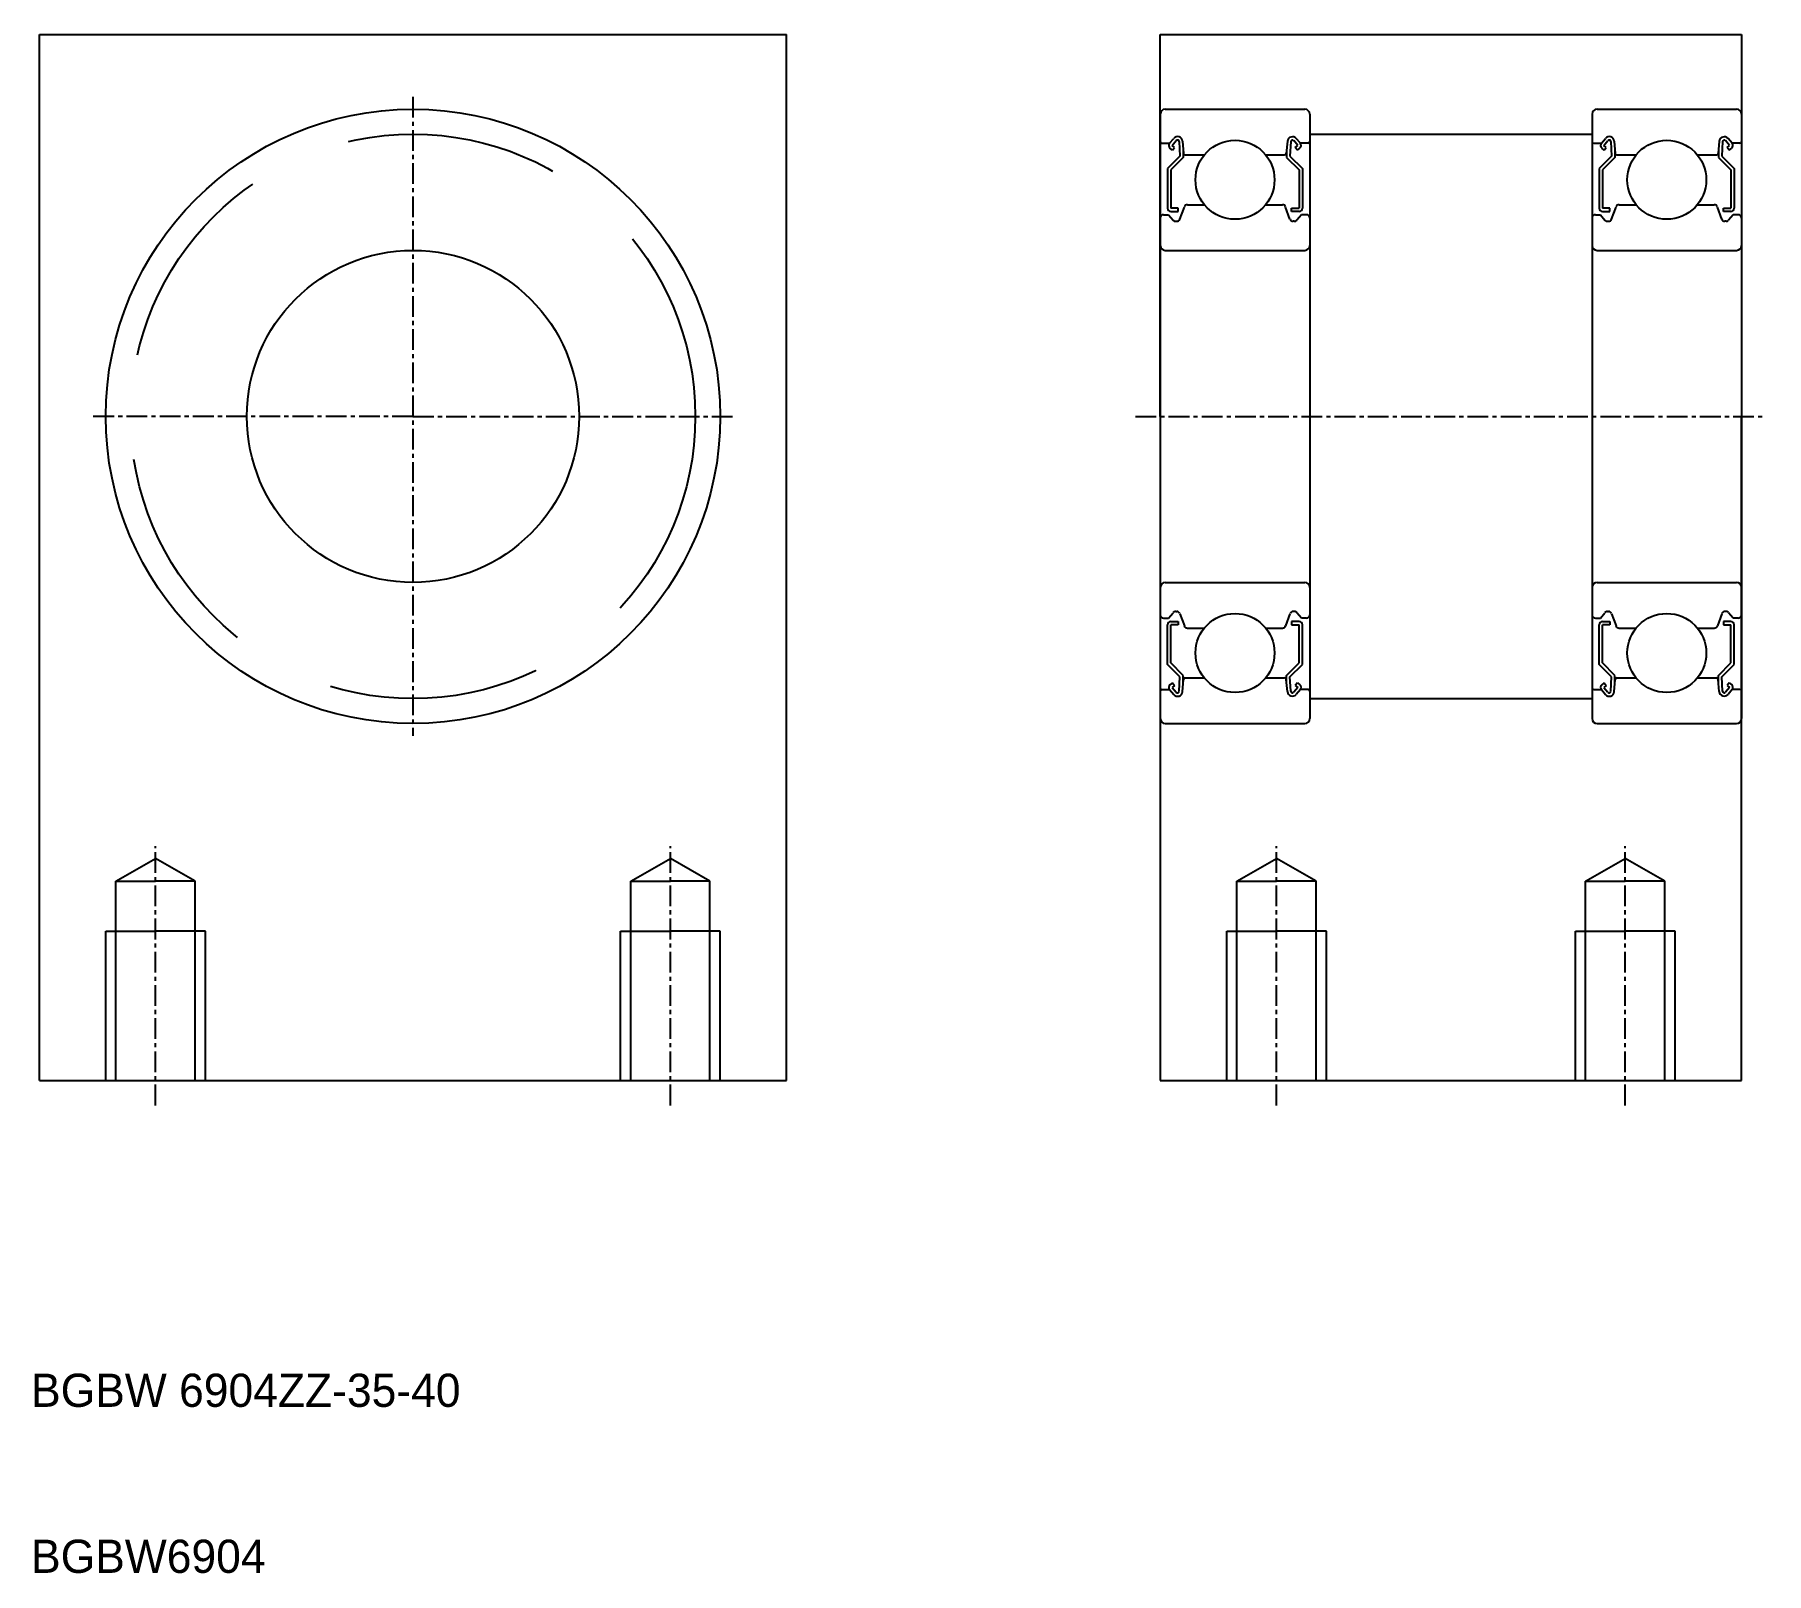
# Model space of a CAD drawing. Extents: x 86 to 190, y 64 to 156.
import ezdxf

# ---------------------------------------------------------------- set-up
doc = ezdxf.new("R2010")
doc.units = 0
doc.linetypes.add('CENTER', pattern=[2, 1.25, -0.25, 0.25, -0.25])
doc.linetypes.add('DASHED', pattern=[19.05, 12.7, -6.35])
doc.layers.get('0').update_dxf_attribs({"linetype": 'CONTINUOUS'})
doc.layers.add('CENTER', color=1, linetype='CENTER')

msp = doc.modelspace()

# ---------------------------------------------------------------- linework, layer by layer
for p, q in [((86.5, 93.43), (86.5, 156.43)), ((86.5, 156.43), (131.5, 156.43)), ((131.5, 93.43), (131.5, 156.43)), ((154, 156.43), (189, 156.43)), ((154, 133.43), (154, 156.43)), ((189, 156.43), (189, 133.43)), ((154, 151.63), (154, 115.23)), ((154.3, 151.93), (162.7, 151.93)), ((163, 151.63), (163, 115.23)), ((180, 151.63), (180, 115.23)), ((180.3, 151.93), (188.7, 151.93)), ((189, 151.63), (189, 115.23)), ((154.56, 149.88), (154.81, 150.17)), ((162.44, 149.88), (162.19, 150.17)), ((180.56, 149.88), (180.81, 150.17)), ((188.44, 149.88), (188.19, 150.17)), ((154.1, 149.88), (154.56, 149.88)), ((154.73, 149.47), (154.58, 149.59)), ((154.71, 149.75), (154.96, 150.04)), ((154.86, 149.62), (154.71, 149.75)), ((154.73, 149.47), (154.86, 149.62)), ((155.14, 149.99), (155.18, 149.11)), ((155.34, 150.01), (155.4, 149.27)), ((155.38, 149.5), (155.38, 149.03)), ((155.5, 149.18), (156.65, 149.18)), ((160.35, 149.18), (161.49, 149.18)), ((161.66, 150), (161.59, 149.27)), ((161.61, 149.5), (161.61, 149.03)), ((161.86, 149.98), (161.81, 149.11)), ((162.28, 149.75), (162.04, 150.04)), ((162.13, 149.62), (162.28, 149.75)), ((162.26, 149.47), (162.13, 149.62)), ((162.26, 149.47), (162.41, 149.59)), ((162.9, 149.88), (162.44, 149.88)), ((180.1, 149.88), (180.56, 149.88)), ((180.73, 149.47), (180.58, 149.59)), ((180.71, 149.75), (180.96, 150.04)), ((180.86, 149.62), (180.71, 149.75)), ((180.73, 149.47), (180.86, 149.62)), ((181.14, 149.99), (181.18, 149.11)), ((181.34, 150.01), (181.4, 149.27)), ((181.38, 149.5), (181.38, 149.03)), ((181.5, 149.18), (182.65, 149.18)), ((186.35, 149.18), (187.49, 149.18)), ((187.66, 150), (187.59, 149.27)), ((187.61, 149.5), (187.61, 149.03)), ((187.86, 149.98), (187.81, 149.11)), ((188.28, 149.75), (188.04, 150.04)), ((188.13, 149.62), (188.28, 149.75)), ((188.26, 149.47), (188.13, 149.62)), ((188.26, 149.47), (188.41, 149.59)), ((188.9, 149.88), (188.44, 149.88)), ((155.18, 149.11), (154.43, 148.36)), ((154.43, 148.36), (154.43, 145.98)), ((155.38, 149.03), (154.63, 148.28)), ((154.63, 148.28), (154.63, 145.98)), ((161.61, 149.03), (162.36, 148.28)), ((161.81, 149.11), (162.56, 148.36)), ((162.36, 148.28), (162.36, 145.98)), ((162.56, 148.36), (162.56, 145.98)), ((181.18, 149.11), (180.43, 148.36)), ((180.43, 148.36), (180.43, 145.98)), ((181.38, 149.03), (180.63, 148.28)), ((180.63, 148.28), (180.63, 145.98)), ((187.61, 149.03), (188.36, 148.28)), ((187.81, 149.11), (188.56, 148.36)), ((188.36, 148.28), (188.36, 145.98)), ((188.56, 148.36), (188.56, 145.98)), ((155.18, 145.31), (155.45, 146.04)), ((155.63, 146.18), (156.65, 146.18)), ((160.35, 146.18), (161.36, 146.18)), ((161.81, 145.31), (161.55, 146.04)), ((181.18, 145.31), (181.45, 146.04)), ((181.63, 146.18), (182.65, 146.18)), ((186.35, 146.18), (187.36, 146.18)), ((187.81, 145.31), (187.55, 146.04)), ((154.2, 145.58), (154.5, 145.58)), ((154.5, 145.58), (154.77, 145.25)), ((155.08, 145.98), (154.63, 145.98)), ((154.63, 145.78), (155.08, 145.78)), ((154.93, 145.18), (154.99, 145.18)), ((155.08, 145.78), (155.08, 145.98)), ((161.91, 145.98), (162.36, 145.98)), ((161.91, 145.78), (161.91, 145.98)), ((162.36, 145.78), (161.91, 145.78)), ((162.07, 145.18), (162, 145.18)), ((162.5, 145.58), (162.22, 145.25)), ((162.8, 145.58), (162.5, 145.58)), ((180.2, 145.58), (180.5, 145.58)), ((180.5, 145.58), (180.77, 145.25)), ((181.08, 145.98), (180.63, 145.98)), ((180.63, 145.78), (181.08, 145.78)), ((180.93, 145.18), (180.99, 145.18)), ((181.08, 145.78), (181.08, 145.98)), ((187.91, 145.78), (187.91, 145.98)), ((187.91, 145.98), (188.36, 145.98)), ((188.36, 145.78), (187.91, 145.78)), ((188.07, 145.18), (188, 145.18)), ((188.5, 145.58), (188.22, 145.25)), ((188.8, 145.58), (188.5, 145.58)), ((154.3, 143.43), (162.7, 143.43)), ((180.3, 143.43), (188.7, 143.43)), ((154, 133.43), (154, 93.43)), ((189, 93.43), (189, 133.43)), ((154.3, 123.43), (162.7, 123.43)), ((180.3, 123.43), (188.7, 123.43)), ((154.2, 121.28), (154.5, 121.28)), ((154.5, 121.28), (154.77, 121.6)), ((154.63, 121.08), (155.08, 121.08)), ((154.93, 121.68), (154.99, 121.68)), ((155.08, 121.08), (155.08, 120.88)), ((155.18, 121.54), (155.45, 120.81)), ((161.81, 121.54), (161.55, 120.81)), ((162.36, 121.08), (161.91, 121.08)), ((161.91, 121.08), (161.91, 120.88)), ((162.07, 121.68), (162, 121.68)), ((162.5, 121.28), (162.22, 121.6)), ((162.8, 121.28), (162.5, 121.28)), ((180.2, 121.28), (180.5, 121.28)), ((180.5, 121.28), (180.77, 121.6)), ((180.63, 121.08), (181.08, 121.08)), ((180.93, 121.68), (180.99, 121.68)), ((181.08, 121.08), (181.08, 120.88)), ((181.18, 121.54), (181.45, 120.81)), ((187.81, 121.54), (187.55, 120.81)), ((187.91, 121.08), (187.91, 120.88)), ((188.36, 121.08), (187.91, 121.08)), ((188.07, 121.68), (188, 121.68)), ((188.5, 121.28), (188.22, 121.6)), ((188.8, 121.28), (188.5, 121.28)), ((154.43, 118.49), (154.43, 120.88)), ((154.63, 118.58), (154.63, 120.88)), ((155.08, 120.88), (154.63, 120.88)), ((155.63, 120.68), (156.65, 120.68)), ((155.89, 120.68), (155.89, 120.68)), ((156.14, 120.68), (156.14, 120.68)), ((160.35, 120.68), (161.36, 120.68)), ((161.91, 120.88), (162.36, 120.88)), ((162.36, 118.58), (162.36, 120.88)), ((162.56, 118.49), (162.56, 120.88)), ((180.43, 118.49), (180.43, 120.88)), ((180.63, 118.58), (180.63, 120.88)), ((181.08, 120.88), (180.63, 120.88)), ((181.63, 120.68), (182.65, 120.68)), ((181.89, 120.68), (181.89, 120.68)), ((182.14, 120.68), (182.14, 120.68)), ((186.35, 120.68), (187.36, 120.68)), ((187.91, 120.88), (188.36, 120.88)), ((188.36, 118.58), (188.36, 120.88)), ((188.56, 118.49), (188.56, 120.88)), ((155.18, 117.74), (154.43, 118.49)), ((155.38, 117.83), (154.63, 118.58)), ((161.61, 117.83), (162.36, 118.58)), ((161.81, 117.74), (162.56, 118.49)), ((181.18, 117.74), (180.43, 118.49)), ((181.38, 117.83), (180.63, 118.58)), ((187.61, 117.83), (188.36, 118.58)), ((187.81, 117.74), (188.56, 118.49)), ((154.1, 116.98), (154.56, 116.98)), ((154.56, 116.98), (154.81, 116.68)), ((154.73, 117.39), (154.58, 117.26)), ((154.86, 117.23), (154.71, 117.1)), ((154.71, 117.1), (154.96, 116.81)), ((154.73, 117.39), (154.86, 117.23)), ((155.14, 116.87), (155.18, 117.74)), ((155.34, 116.84), (155.4, 117.58)), ((155.38, 117.36), (155.38, 117.83)), ((155.5, 117.68), (156.65, 117.68)), ((160.35, 117.68), (161.49, 117.68)), ((161.66, 116.85), (161.59, 117.58)), ((161.61, 117.36), (161.61, 117.83)), ((161.86, 116.87), (161.81, 117.74)), ((162.28, 117.1), (162.04, 116.81)), ((162.26, 117.39), (162.13, 117.23)), ((162.13, 117.23), (162.28, 117.1)), ((162.44, 116.98), (162.19, 116.68)), ((162.26, 117.39), (162.41, 117.26)), ((162.9, 116.98), (162.44, 116.98)), ((180.1, 116.98), (180.56, 116.98)), ((180.56, 116.98), (180.81, 116.68)), ((180.73, 117.39), (180.58, 117.26)), ((180.86, 117.23), (180.71, 117.1)), ((180.71, 117.1), (180.96, 116.81)), ((180.73, 117.39), (180.86, 117.23)), ((181.14, 116.87), (181.18, 117.74)), ((181.34, 116.84), (181.4, 117.58)), ((181.38, 117.36), (181.38, 117.83)), ((181.5, 117.68), (182.65, 117.68)), ((186.35, 117.68), (187.49, 117.68)), ((187.66, 116.85), (187.59, 117.58)), ((187.61, 117.36), (187.61, 117.83)), ((187.86, 116.87), (187.81, 117.74)), ((188.28, 117.1), (188.04, 116.81)), ((188.26, 117.39), (188.13, 117.23)), ((188.13, 117.23), (188.28, 117.1)), ((188.44, 116.98), (188.19, 116.68)), ((188.26, 117.39), (188.41, 117.26)), ((188.9, 116.98), (188.44, 116.98)), ((154.3, 114.93), (162.7, 114.93)), ((180.3, 114.93), (188.7, 114.93)), ((86.5, 93.43), (131.5, 93.43)), ((154, 93.43), (189, 93.43))]:
    msp.add_line(p, q)
at = {"color": 7, "linetype": 'CONTINUOUS'}
for p, q in [((163, 150.43), (180, 150.43)), ((163, 116.43), (180, 116.43))]:
    msp.add_line(p, q, dxfattribs=at)
at = {"color": 3, "linetype": 'DASHED'}
for p, q in [((91.11, 105.43), (93.5, 106.8)), ((95.88, 105.43), (93.5, 106.8)), ((122.11, 105.43), (124.5, 106.8)), ((126.88, 105.43), (124.5, 106.8)), ((158.61, 105.43), (161, 106.8)), ((163.38, 105.43), (161, 106.8)), ((179.61, 105.43), (182, 106.8)), ((184.38, 105.43), (182, 106.8)), ((91.11, 93.43), (91.11, 105.43)), ((91.11, 105.43), (93.5, 105.43)), ((95.88, 105.43), (93.5, 105.43)), ((95.88, 93.43), (95.88, 105.43)), ((122.11, 93.43), (122.11, 105.43)), ((122.11, 105.43), (124.5, 105.43)), ((126.88, 105.43), (124.5, 105.43)), ((126.88, 93.43), (126.88, 105.43)), ((158.61, 93.43), (158.61, 105.43)), ((158.61, 105.43), (161, 105.43)), ((163.38, 105.43), (161, 105.43)), ((163.38, 93.43), (163.38, 105.43)), ((179.61, 93.43), (179.61, 105.43)), ((179.61, 105.43), (182, 105.43)), ((184.38, 105.43), (182, 105.43)), ((184.38, 93.43), (184.38, 105.43)), ((90.5, 93.43), (90.5, 102.43)), ((90.5, 102.43), (93.5, 102.43)), ((96.5, 102.43), (93.5, 102.43)), ((96.5, 93.43), (96.5, 102.43)), ((121.5, 93.43), (121.5, 102.43)), ((121.5, 102.43), (124.5, 102.43)), ((127.5, 102.43), (124.5, 102.43)), ((127.5, 93.43), (127.5, 102.43)), ((158, 93.43), (158, 102.43)), ((158, 102.43), (161, 102.43)), ((164, 102.43), (161, 102.43)), ((164, 93.43), (164, 102.43)), ((179, 93.43), (179, 102.43)), ((179, 102.43), (182, 102.43)), ((185, 102.43), (182, 102.43)), ((185, 93.43), (185, 102.43))]:
    msp.add_line(p, q, dxfattribs=at)
for centre, radius in [((109, 133.43), 18.5), ((158.5, 147.68), 2.38), ((184.5, 147.68), 2.38), ((109, 133.43), 10), ((158.5, 119.18), 2.38), ((184.5, 119.18), 2.38)]:
    msp.add_circle(centre, radius)
msp.add_circle((109, 133.43), 17, dxfattribs=at)
for centre, radius, start, end in [((154.3, 151.63), 0.3, 90, 180), ((162.7, 151.63), 0.3, 0, 90), ((180.3, 151.63), 0.3, 90, 180), ((188.7, 151.63), 0.3, 0, 90), ((155.04, 149.98), 0.3, 4.9967, 140.001), ((161.96, 149.97), 0.303, 40.0459, 175.0792), ((181.04, 149.98), 0.3, 4.9967, 140.001), ((187.96, 149.97), 0.303, 40.0459, 175.0792), ((154.1, 149.98), 0.1, 180, 270), ((154.71, 149.75), 0.2, 140.001, 230.0801), ((155.04, 149.98), 0.1, 2.8199, 140.0012), ((155.5, 149.28), 0.1, 184.9967, 269.9995), ((161.49, 149.28), 0.1, 269.9995, 354.8557), ((161.96, 149.97), 0.103, 39.874, 175.0048), ((162.28, 149.75), 0.2, 309.9138, 40.1318), ((162.9, 149.98), 0.1, 269.9995, 359.9913), ((180.1, 149.98), 0.1, 180, 270), ((180.71, 149.75), 0.2, 140.001, 230.0801), ((181.04, 149.98), 0.1, 2.8199, 140.0012), ((181.5, 149.28), 0.1, 184.9967, 269.9995), ((187.49, 149.28), 0.1, 269.9995, 354.8557), ((187.96, 149.97), 0.103, 39.874, 175.0048), ((188.28, 149.75), 0.2, 309.9138, 40.1318), ((188.9, 149.98), 0.1, 269.9995, 359.9913), ((155.63, 145.98), 0.2, 90, 159.9919), ((161.36, 145.98), 0.2, 19.8845, 90.0002), ((181.63, 145.98), 0.2, 90, 159.9919), ((187.36, 145.98), 0.2, 19.8845, 90.0002), ((154.2, 145.38), 0.2, 90, 180), ((154.63, 145.98), 0.2, 180, 270), ((154.93, 145.38), 0.2, 219.9921, 270), ((154.99, 145.38), 0.2, 270, 339.9919), ((162, 145.38), 0.2, 199.8883, 269.9998), ((162.07, 145.38), 0.2, 269.9998, 319.8616), ((162.36, 145.98), 0.2, 269.9998, 359.9956), ((162.8, 145.38), 0.2, 359.9956, 90.0002), ((180.2, 145.38), 0.2, 90, 180), ((180.63, 145.98), 0.2, 180, 270), ((180.93, 145.38), 0.2, 219.9921, 270), ((180.99, 145.38), 0.2, 270, 339.9919), ((188, 145.38), 0.2, 199.8883, 269.9998), ((188.07, 145.38), 0.2, 269.9998, 319.8616), ((188.36, 145.98), 0.2, 269.9998, 359.9956), ((188.8, 145.38), 0.2, 359.9956, 90.0002), ((154.3, 143.73), 0.3, 180, 270), ((162.7, 143.73), 0.3, 270, 0), ((180.3, 143.73), 0.3, 180, 270), ((188.7, 143.73), 0.3, 270, 0), ((154.3, 123.13), 0.3, 90, 180), ((162.7, 123.13), 0.3, 0, 90), ((180.3, 123.13), 0.3, 90, 180), ((188.7, 123.13), 0.3, 0, 90), ((154.2, 121.48), 0.2, 180, 270), ((154.63, 120.88), 0.2, 90, 180), ((154.93, 121.48), 0.2, 90, 140.0079), ((154.99, 121.48), 0.2, 20.0081, 90), ((162, 121.48), 0.2, 90.0002, 160.1117), ((162.07, 121.48), 0.2, 40.1384, 90.0002), ((162.36, 120.88), 0.2, 0.0044, 90.0002), ((162.8, 121.48), 0.2, 269.9998, 0.0044), ((180.2, 121.48), 0.2, 180, 270), ((180.63, 120.88), 0.2, 90, 180), ((180.93, 121.48), 0.2, 90, 140.0079), ((180.99, 121.48), 0.2, 20.0081, 90), ((188, 121.48), 0.2, 90.0002, 160.1117), ((188.07, 121.48), 0.2, 40.1384, 90.0002), ((188.36, 120.88), 0.2, 0.0044, 90.0002), ((188.8, 121.48), 0.2, 269.9998, 0.0044), ((155.63, 120.88), 0.2, 200.0081, 270), ((161.36, 120.88), 0.2, 269.9998, 340.1155), ((181.63, 120.88), 0.2, 200.0081, 270), ((187.36, 120.88), 0.2, 269.9998, 340.1155), ((154.1, 116.88), 0.1, 90, 180), ((154.71, 117.1), 0.2, 129.9199, 219.999), ((155.04, 116.87), 0.3, 219.999, 355.0033), ((155.04, 116.87), 0.1, 219.9988, 357.1801), ((155.5, 117.58), 0.1, 90.0005, 175.0033), ((161.49, 117.58), 0.1, 5.1443, 90.0005), ((161.96, 116.88), 0.303, 184.9207, 319.9541), ((161.96, 116.88), 0.103, 184.9952, 320.126), ((162.28, 117.1), 0.2, 319.8682, 50.0862), ((162.9, 116.88), 0.1, 0.0087, 90.0005), ((180.1, 116.88), 0.1, 90, 180), ((180.71, 117.1), 0.2, 129.9199, 219.999), ((181.04, 116.87), 0.3, 219.999, 355.0033), ((181.04, 116.87), 0.1, 219.9988, 357.1801), ((181.5, 117.58), 0.1, 90.0005, 175.0033), ((187.49, 117.58), 0.1, 5.1443, 90.0005), ((187.96, 116.88), 0.303, 184.9207, 319.9541), ((187.96, 116.88), 0.103, 184.9952, 320.126), ((188.28, 117.1), 0.2, 319.8682, 50.0862), ((188.9, 116.88), 0.1, 0.0087, 90.0005), ((154.3, 115.23), 0.3, 180, 270), ((162.7, 115.23), 0.3, 270, 0), ((180.3, 115.23), 0.3, 180, 270), ((188.7, 115.23), 0.3, 270, 0)]:
    msp.add_arc(centre, radius, start, end)
at = {"layer": 'CENTER', "color": 1, "linetype": 'CENTER'}
for p, q in [((109, 152.68), (109, 114.18)), ((109, 133.43), (89.75, 133.43)), ((109, 133.43), (128.25, 133.43)), ((152.5, 133.43), (190.5, 133.43)), ((93.5, 91.93), (93.5, 107.55)), ((124.5, 91.93), (124.5, 107.55)), ((161, 91.93), (161, 107.55)), ((182, 91.93), (182, 107.55))]:
    msp.add_line(p, q, dxfattribs=at)

# ---------------------------------------------------------------- texts
for s, p in [('BGBW 6904ZZ-35-40', (86, 73.77)), ('BGBW6904', (86, 63.77))]:
    msp.add_text(s, height=2).set_placement(p)

doc.saveas('drawing.dxf')
